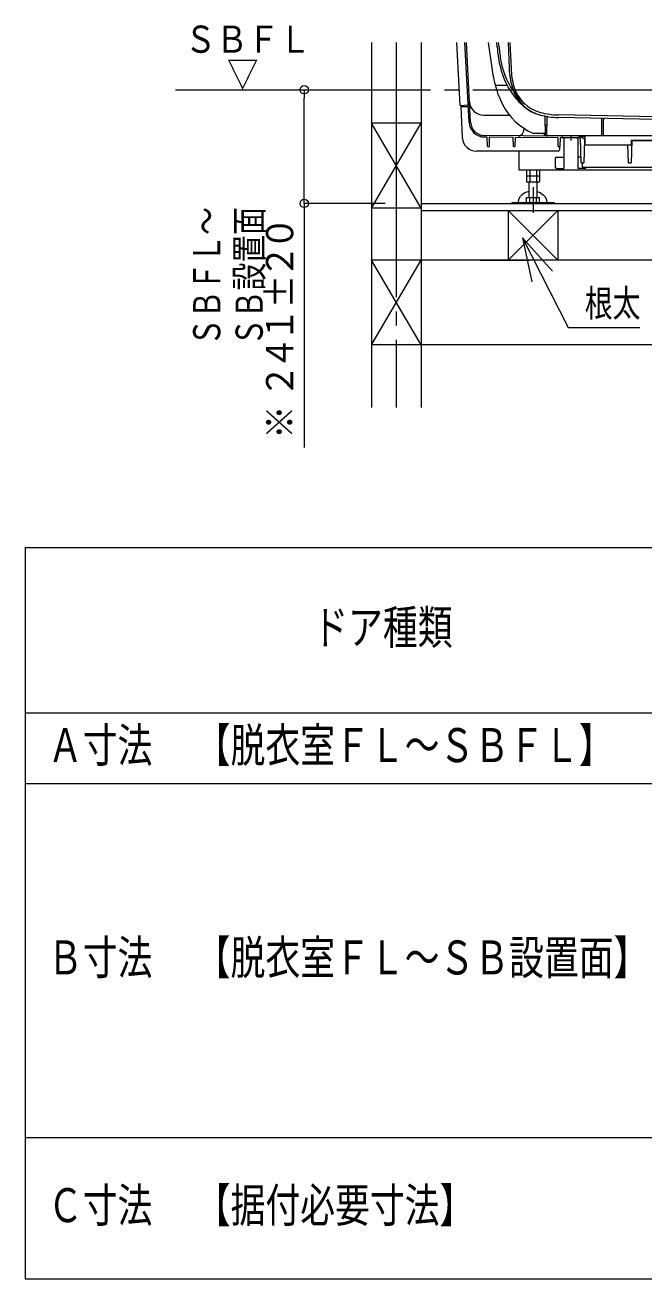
# Model space of a CAD drawing. Units: millimetres on the paper. Extents: x -305 to 305, y -152 to 152.
# Drawn here: x -50.1 to -6.4, y -76.6 to 12 of the extents above; entities that cross this region are included whole.
import ezdxf
from ezdxf.enums import TextEntityAlignment as Align

# ---------------------------------------------------------------- set-up
doc = ezdxf.new("R2010")
doc.units = ezdxf.units.MM
doc.linetypes.add('DASHED2', pattern=[3, 2, -1])
doc.linetypes.add('LONG_CHAIN', pattern=[21, 18, -1, 1, -1])
doc.layers.add('0-0_0', color=7, linetype='Continuous', lineweight=9)
doc.layers.add('0-1_VIEW0001', color=7, linetype='Continuous', lineweight=9)
doc.styles.add('ＭＳ ゴシック', font='')
doc.styles.get('ＭＳ ゴシック').set_extended_font_data('MS Gothic')

# ---------------------------------------------------------------- blocks, each defined once
blk = doc.blocks.new('_ORIGIN')
at = {"layer": '0-0_0'}
blk.add_line((0, 0), (-1, 0), dxfattribs=at)
blk.add_circle((0, 0), 0.5, dxfattribs=at)
blk = doc.blocks.new('SYM0001')
at = {"layer": '0-0_0'}
for p, q in [((0, 0), (3.242, -6.32)), ((0, 0), (2.122, -2.344)), ((0, 0), (0.666, -3.091)), ((3.242, -6.32), (8.301, -6.32))]:
    blk.add_line(p, q, dxfattribs=at)

msp = doc.modelspace()

# ---------------------------------------------------------------- linework, layer by layer
at = {"layer": '0-0_0'}
for p, q in [((-50.122, -24.925), (-50.122, -76.591)), ((-50.122, -24.925), (83.211, -24.925)), ((-50.122, -36.591), (83.211, -36.591)), ((-50.122, -41.591), (83.211, -41.591)), ((-50.122, -66.591), (83.211, -66.591)), ((-50.122, -76.591), (83.211, -76.591))]:
    msp.add_line(p, q, dxfattribs=at)
at = {"layer": '0-1_VIEW0001'}
for p, q in [((-25.642, 10.758), (-25.642, -15.017)), ((-22.142, 10.758), (-22.142, -15.017)), ((-19.375, 6.319), (-19.608, 10.758)), ((-18.745, 5.123), (-19.041, 10.758)), ((-18.639, 5.129), (-18.934, 10.758)), ((-16.764, 10.422), (-16.793, 10.758)), ((-16.631, 10.433), (-16.659, 10.758)), ((-15.992, 10.758), (-15.917, 8.915)), ((-15.858, 10.758), (-15.784, 8.92)), ((-30.393, -0.008), (-30.393, 6.825)), ((-19.375, 6.319), (-18.81, 6.348)), ((-17.716, 5.625), (-15.894, 5.625)), ((-13.358, 4.192), (-13.381, 5.506)), ((-13.258, 4.192), (-13.236, 5.456)), ((-3.423, 5.279), (-12.44, 5.459)), ((-3.41, 5.462), (-12.437, 5.642)), ((-9.358, 4.192), (-9.378, 5.334)), ((-9.258, 4.192), (-9.238, 5.328)), ((-22.142, -0.942), (-25.642, 5.058)), ((-22.142, 5.058), (-25.642, 5.058)), ((-25.642, -0.942), (-22.142, 5.058)), ((-14.847, 4.681), (-14.956, 4.38)), ((-12.198, 4.135), (-17.649, 4.181)), ((-17.464, 4.073), (-17.649, 4.074)), ((-17.447, 3.425), (-17.464, 4.073)), ((-17.319, 4.071), (-17.337, 3.425)), ((-15.63, 4.057), (-17.319, 4.071)), ((-15.613, 3.425), (-15.63, 4.057)), ((-15.486, 4.056), (-15.503, 3.425)), ((-12.462, 4.031), (-15.486, 4.056)), ((-13.358, 4.192), (-1.258, 4.192)), ((-12.447, 3.425), (-12.462, 4.031)), ((-12.32, 4.025), (-12.337, 3.425)), ((-10.965, 4.025), (-12.32, 4.025)), ((-12.058, 3.938), (-12.058, 1.858)), ((-11.058, 3.938), (-11.058, 1.858)), ((-10.863, 3.966), (-10.965, 4.025)), ((-10.925, 4.125), (-10.558, 4.125)), ((-10.713, 4.002), (-10.887, 4.103)), ((-10.818, 2.258), (-10.863, 3.966)), ((-10.588, 3.873), (-10.632, 2.258)), ((-10.631, 3.98), (-10.558, 3.979)), ((-10.588, 3.873), (-10.558, 3.873)), ((-7.256, 3.845), (-7.298, 2.258)), ((-7.256, 3.845), (-5.193, 3.828)), ((-12.456, 3.092), (-18.226, 3.092)), ((-17.447, 3.425), (-17.337, 3.425)), ((-15.613, 3.425), (-15.503, 3.425)), ((-15.225, 3.092), (-15.225, 1.758)), ((-12.558, 2.658), (-12.058, 2.658)), ((-12.447, 3.425), (-12.337, 3.425)), ((-12.35, 3.425), (-12.356, 3.189)), ((-10.829, 2.658), (-11.058, 2.658)), ((-7.485, 2.258), (-7.518, 3.525)), ((-12.658, 2.558), (-12.658, 1.958)), ((-12.558, 1.858), (-12.058, 1.858)), ((-10.558, 1.858), (-11.058, 1.858)), ((-10.818, 2.258), (-10.632, 2.258)), ((-10.767, 2.258), (-10.761, 2.022)), ((-5.122, 1.925), (-10.661, 1.925)), ((-7.485, 2.258), (-7.298, 2.258)), ((-15.225, 1.758), (-4.458, 1.758)), ((-14.687, 1.758), (-14.687, 0.937)), ((-13.763, 1.325), (-14.687, 1.325)), ((-14.687, 0.937), (-14.608, 0.892)), ((-13.842, 0.892), (-14.608, 0.892)), ((-14.492, -0.198), (-14.492, 0.892)), ((-14.456, 1.758), (-14.456, 0.892)), ((-13.994, 1.758), (-13.994, 0.892)), ((-13.958, 0.892), (-13.958, -0.198)), ((-13.842, 0.892), (-13.763, 0.937)), ((-13.763, 1.758), (-13.763, 0.937)), ((-22.142, -0.608), (14.146, -0.608)), ((-15.725, -0.532), (-15.725, -0.608)), ((-15.725, -0.532), (-12.725, -0.532)), ((-14.687, -0.198), (-13.763, -0.198)), ((-14.687, -0.532), (-14.687, -0.198)), ((-14.456, -0.532), (-14.456, -0.198)), ((-13.994, -0.532), (-13.994, -0.198)), ((-13.763, -0.532), (-13.763, -0.198)), ((-12.725, -0.532), (-12.725, -0.608)), ((-22.142, -0.942), (-25.642, -0.942)), ((-22.142, -1.108), (14.146, -1.108)), ((-15.975, -1.108), (-15.975, -4.608)), ((-12.475, -1.108), (-12.475, -4.608)), ((-25.642, -10.608), (-22.142, -4.608)), ((-22.142, -10.608), (-25.642, -4.608)), ((53.692, -4.608), (-25.642, -4.608)), ((-17.975, -4.608), (-14.475, -4.608)), ((53.692, -10.608), (-25.642, -10.608))]:
    msp.add_line(p, q, dxfattribs=at)
at = {"layer": '0-1_VIEW0001', "linetype": 'LONG_CHAIN'}
for p, q in [((-23.892, 10.758), (-23.892, -15.017)), ((-39.484, 7.425), (78.343, 7.425)), ((-11.558, 4.192), (-11.558, 3.83)), ((-14.225, 0.531), (-14.225, -1.275)), ((-12.475, -4.608), (-15.975, -1.108)), ((-15.975, -4.608), (-12.475, -1.108))]:
    msp.add_line(p, q, dxfattribs=at)
at = {"layer": '0-1_VIEW0001', "color": 2}
for p, q in [((-17.406, 10.758), (-17.06, 8.488)), ((-16.909, 7.758), (-16.076, 7.758)), ((-16.892, 7.758), (-16.892, 7.694)), ((-14.248, 4.358), (-13.361, 4.358)), ((-10.558, 4.192), (-10.558, 3.525)), ((-7.292, 3.858), (-5.458, 3.858)), ((-7.292, 3.858), (-7.292, 3.525)), ((-10.558, 3.525), (-7.292, 3.525))]:
    msp.add_line(p, q, dxfattribs=at)
at = {"layer": '0-1_VIEW0001', "linetype": 'DASHED2'}
msp.add_line((-13.279, 4.892), (-13.338, 4.892), dxfattribs=at)
at = {"layer": '0-1_VIEW0001'}
for points in [[(-18.803, 6.225), (-19.339, 6.225), (-19.225, 4.039)], [(-15.257, -0.532), (-15.257, -0.519), (-15.222, -0.311), (-15.112, -0.104), (-14.996, 0.02), (-14.798, 0.154), (-14.492, 0.259)], [(-13.958, 0.245), (-13.715, 0.154), (-13.505, 0.009), (-13.397, -0.11), (-13.301, -0.285), (-13.257, -0.519), (-13.257, -0.532)], [(-24.682, -0.608), (-30.393, -0.608), (-30.393, -17.851)]]:
    msp.add_lwpolyline(points, dxfattribs=at)
for centre, radius, start, end in [((-6.003, 11.343), 10.8, 184.8947, 191.56913), ((-6.003, 11.343), 10.667, 184.8947, 190.21696), ((-11.359, 10.247), 5.333, 191.56912, 228.11553), ((-11.252, 10.397), 5.333, 190.21696, 228.56301), ((-10.455, 9.137), 5.467, 182.32677, 196.72409), ((-10.455, 9.137), 5.333, 182.32677, 196.08013), ((-12.961, 8.384), 2.85, 196.72409, 256.32454), ((-13.017, 8.398), 2.667, 196.08013, 255.07511), ((-17.716, 6.625), 1, 183, 270), ((-13.017, 8.398), 2.85, 228.11553, 255.07511), ((-12.33, 10.975), 5.517, 255.07511, 268.85424), ((-12.33, 10.975), 5.333, 255.07511, 268.85424), ((-13.448, 5.504), 0.0667, 1, 78.45274), ((-13.17, 5.455), 0.0667, 81.35408, 179), ((-9.445, 5.333), 0.0667, 1, 88.85424), ((-9.172, 5.327), 0.0667, 88.85424, 179), ((-17.64, 5.181), 1.107, 183, 269.52255), ((-17.64, 5.181), 1, 183, 269.52255), ((-18.226, 4.092), 1, 183, 270), ((-15.27, 4.494), 0.333, 269.52255, 340.00001), ((-13.174, 4.477), 0.333, 200.87058, 236.38071), ((-13.174, 4.477), 0.333, 238.8988, 269.52255), ((-12.197, 4.235), 0.1, 269.52255, 333.93715), ((-11.972, 3.938), 0.0867, 90, 180), ((-11.145, 3.938), 0.0867, 0, 90), ((-10.919, 4.22), 0.1, 196.71177, 258.94585), ((-10.97, 3.959), 0.167, 59.99997, 78.94587), ((-10.629, 4.147), 0.167, 239.99998, 269.52255), ((-12.558, 2.558), 0.1, 90, 180), ((-12.456, 3.192), 0.1, 270, 358.5), ((-12.558, 1.958), 0.1, 180, 270), ((-10.661, 2.025), 0.1, 181.5, 270), ((-10.558, 1.958), 0.1, 270, 340.52802)]:
    msp.add_arc(centre, radius, start, end, dxfattribs=at)
at = {"layer": '0-1_VIEW0001', "color": 2}
for centre, radius, start, end in [((-10.19, 9.535), 6.95, 188.66527, 194.81231), ((-10.19, 9.535), 6.95, 195.3564, 206.93985), ((-12.463, 8.38), 4.4, 206.93985, 246.06096)]:
    msp.add_arc(centre, radius, start, end, dxfattribs=at)
at = {"layer": '0-1_VIEW0001', "linetype": 'DASHED2'}
for centre, start, end in [((-13.338, 4.925), 181, 270), ((-13.279, 4.925), 270, 359)]:
    msp.add_arc(centre, 0.0333, start, end, dxfattribs=at)

# ---------------------------------------------------------------- block references
at = {"layer": '0-1_VIEW0001', "xscale": 0.6, "yscale": 0.6}
for p, rotation in [((-30.393, 7.425), 90), ((-30.393, -0.608), 270)]:
    msp.add_blockref('_ORIGIN', p, dxfattribs=dict(at, rotation=rotation))
at = {"layer": '0-1_VIEW0001'}
msp.add_blockref('SYM0001', (-14.978, -3.048), dxfattribs=at)

# ---------------------------------------------------------------- texts
at = {"layer": '0-0_0', "color": 4, "style": 'ＭＳ ゴシック', "width": 0.75}
for s, p in [('ドア種類', (-29.758, -32.471)), ('Ａ寸法', (-48.508, -40.804)), ('【脱衣室ＦＬ～ＳＢＦＬ】', (-38.061, -40.804)), ('Ｂ寸法', (-48.508, -55.804)), ('【脱衣室ＦＬ～ＳＢ設置面】', (-38.061, -55.804)), ('Ｃ寸法', (-48.508, -73.304)), ('【据付必要寸法】', (-38.061, -73.304))]:
    msp.add_text(s, height=2.405, dxfattribs=at).set_placement(p, align=Align.BOTTOM_LEFT)
at = {"layer": '0-1_VIEW0001', "style": 'ＭＳ ゴシック'}
for s, width, p in [('ＳＢＦＬ', 0.85, (-38.841, 9.458)), ('▽', 0.85, (-35.863, 7.014)), ('根太', 0.75, (-10.572, -9.188))]:
    msp.add_text(s, height=1.921, dxfattribs=dict(at, width=width)).set_placement(p, align=Align.BOTTOM_LEFT)
for s, width, p in [('ＳＢＦＬ～', 0.75, (-35.748, -10.687)), ('ＳＢ設置面', 0.75, (-32.75, -10.687)), ('０', 0.9, (-30.597, -3.894)), ('２', 0.9, (-30.597, -5.882)), ('１±', 0.9, (-30.597, -10.36)), ('４', 0.9, (-30.597, -12.348)), ('２', 0.9, (-30.597, -14.336)), ('※', 0.9, (-30.597, -17.244))]:
    msp.add_text(s, height=1.921, rotation=90, dxfattribs=dict(at, width=width)).set_placement(p, align=Align.BOTTOM_LEFT)

doc.saveas('drawing.dxf')
